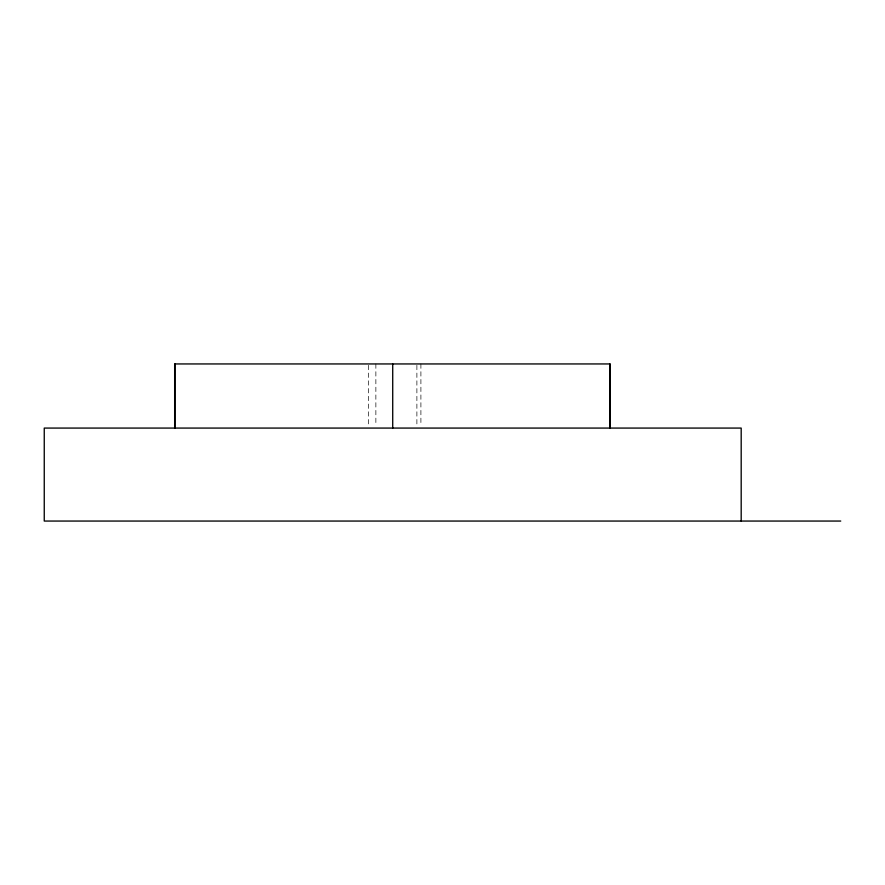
<?xml version="1.0" encoding="UTF-8"?>
<svg xmlns="http://www.w3.org/2000/svg" width="885" height="885" viewBox="0 0 885 885"><rect width="100%" height="100%" fill="white"/><g stroke="black" fill="none" stroke-linecap="round" stroke-linejoin="round"><path stroke-width="0.66" stroke-dasharray="4.42 3.32" d="M420.906 363.945L420.906 425.342M416.89 365.306L416.89 425.342M375.871 363.945L375.871 425.342M368.326 365.306L368.326 425.342"/><path stroke-width="1.33" d="M840.75 521.055L44.25 521.055L44.25 428.074L741.188 428.074L741.188 521.055M610.23 428.074L610.23 363.945L174.655 363.945L174.655 428.074M609.765 363.945L609.765 428.074M392.719 363.945L392.719 428.074M174.976 363.945L174.976 428.074"/></g></svg>
